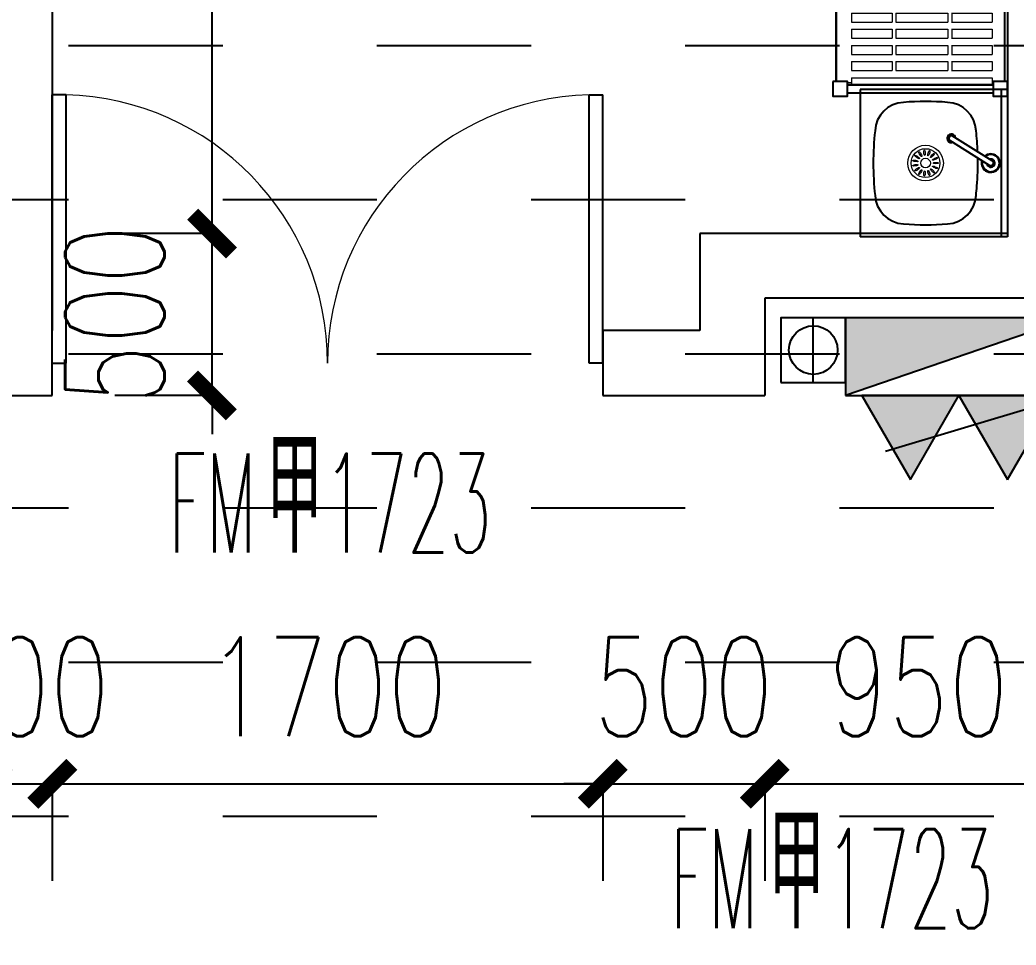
# Model space of a CAD drawing. Header units: millimetres. Extents: x 12325263 to 13848842, y -1463133 to 573208.
# Drawn here: x 12580947 to 12584023, y -833835 to -830977 of the extents above; entities that cross this region are included whole.
import ezdxf
from ezdxf.xclip import XClip

# ---------------------------------------------------------------- set-up
doc = ezdxf.new("R2010")
doc.units = ezdxf.units.MM
doc.header["$LTSCALE"] = 1000
doc.header["$XCLIPFRAME"] = 0
for name, color, linetype in [('#s-灭火器', 20, 'Continuous'), ('A-ANNO-DIMS', 83, 'Continuous'), ('A-WALL', 5, 'Continuous'), ('DOOR_FIRE', 1, 'Continuous'), ('DOOR_FIRE_TEXT', 7, 'Continuous'), ('EQUIP_消火栓', 7, 'Continuous'), ('fur202301', 252, 'Continuous'), ('VPIPE-消防高', 3, 'Continuous'), ('WALL', 5, 'Continuous'), ('WALL-SHATCH', 8, 'Continuous'), ('建筑-楼板开洞', 251, 'Continuous'), ('水条件', 1, 'Continuous')]:
    doc.layers.add(name, color=color, linetype=linetype)
doc.styles.add('_TCH_DIM_T3', font='SIMPLEX.shx', dxfattribs={"width": 0.705882, "bigfont": 'GBCBIG.shx'})
doc.styles.add('_TCH_WINDOW', font='SIMPLEX', dxfattribs={"width": 0.7, "height": 3.5, "bigfont": 'GBCBIG'})
doc.dimstyles.new('_TCH_ARCH&&120', dxfattribs={"dimtxt": 306, "dimasz": 120, "dimexe": 300, "dimexo": 360, "dimgap": 147, "dimtad": 1, "dimdec": 0, "dimzin": 0, "dimdsep": 46, "dimtxsty": '_TCH_DIM_T3', "dimblk": 'ARCHTICK', "dimcen": 0.09, "dimclrt": 7, "dimazin": 2, "dimtfac": 1, "dimtdec": 0, "dimtix": 1, "dimtmove": 2, "dimatfit": 3, "dimfxl": 1, "dimfxlon": 1, "dimtolj": 1, "dimtzin": 0, "dimarcsym": 0})

# ---------------------------------------------------------------- blocks, each defined once
blk = doc.blocks.new('adgshg13-A$C7F010FC0')
at = {"layer": 'WALL-SHATCH'}
h = blk.add_hatch(color=256, dxfattribs=at)
h.dxf.hatch_style = 1
h.paths.add_polyline_path([(-60384.2, -16880.9), (-763.2, 197.5), (12587.6, -13153.3), (12587.6, -157996), (-162964.9, -188820.4), (-171262.4, -180522.9), (-171262.4, -31310.9), (-150707.2, -10755.7), (-131860.1, -7980.9), (-99162.4, -7980.9), (-99162.4, -4980.9), (-76620.4, -4980.9), (-70107.7, -16880.9)], flags=16)
h.paths.add_polyline_path([(-60091.2, -16380.9), (-646.9, 646.9), (12987.6, -12987.6), (12987.6, -158331.9), (-163100.6, -189250.4), (-171662.4, -180688.6), (-171662.4, -31145.2), (-150777.9, -10260.7), (-131896.7, -7480.9), (-99562.4, -7480.9), (-99562.4, -4580.9), (-76365.6, -4580.9), (-69907.5, -16380.9)])
blk = doc.blocks.new('A$C4C7A72D3')
at = {"layer": 'WALL', "color": 1}
blk.add_blockref('adgshg13-A$C7F010FC0', (210433, 205503.6), dxfattribs=at)
blk = doc.blocks.new('管位')
at = {"layer": '水条件'}
blk.add_line((12573126, 675360.4), (12573126, 675160.4), dxfattribs=at)
blk.add_lwpolyline([(12573026, 675360.4), (12573226, 675360.4), (12573226, 675160.4), (12573026, 675160.4)], close=True, dxfattribs=at)
blk = doc.blocks.new('灭火器')
at = {"layer": '#s-灭火器', "ltscale": 1000}
for points in [[(292444.1, 59706.6), (292144.1, 59706.6), (292294.1, 59446.8)], [(292744.1, 59706.6), (292444.1, 59706.6), (292594.1, 59446.8)]]:
    blk.add_hatch(color=256, dxfattribs=at).paths.add_polyline_path(points)
for points in [[(292294.1, 59446.8), (292444.1, 59706.6), (292144.1, 59706.6)], [(292594.1, 59446.8), (292744.1, 59706.6), (292444.1, 59706.6)]]:
    blk.add_lwpolyline(points, close=True, dxfattribs=at)
blk = doc.blocks.new('$TWTSYS$00000508')
for p, q in [((-0.5, 0.5), (0.3236, 1.2241)), ((-0.5, 0.5), (-0.5, -0.5)), ((-0.5, -0.5), (0.5, 0.5)), ((0.5, 0.5), (-0.5, 0.5)), ((0.5, -0.5), (0.5, 0.5)), ((-0.5, -0.5), (0.5, -0.5))]:
    blk.add_line(p, q)
blk.add_solid([(0.5, -0.5), (0.5, 0.5), (-0.5, -0.5)])
blk = doc.blocks.new('消火栓')
at = {"layer": '#s-灭火器', "rotation": 180.0000000000001}
blk.add_blockref('灭火器', (12864422.1, 734931.8), dxfattribs=at)
at = {"layer": 'EQUIP_消火栓', "xscale": 700, "yscale": 240, "zscale": 700}
blk.add_blockref('$TWTSYS$00000508', (12571977.9, 675105.2), dxfattribs=at)
blk = doc.blocks.new('asdfasfasdfsdf')
at = {"layer": 'VPIPE-消防高'}
blk.add_circle((14800, 36640), 75, dxfattribs=at)
at = {"rotation": 180}
blk.add_blockref('消火栓', (12587227.9, 711725.2), dxfattribs=at)
at = {"layer": '水条件', "xscale": -1, "rotation": 180}
blk.add_blockref('管位', (-12558326, 711900.4), dxfattribs=at)
blk = doc.blocks.new('asdgag2019092010362923561')
for p, q in [((0, 0), (0, -455)), ((0, 0), (455, 0)), ((455, 0), (455, -455)), ((0, -20), (455, -20)), ((220.6, -47.7), (143.7, -170.8)), ((234.4, -56.3), (158, -178.4)), ((0, -455), (455, -455))]:
    blk.add_line(p, q)
at = {"lineweight": 0}
for radius in [55, 44.5, 15]:
    blk.add_circle((227.5, -253.5), radius, dxfattribs=at)
for centre, radius, start, end in [((227.5, -52), 28.5, 254.5053, 221.4947), ((227.5, -52), 26.5, 255.7812, 220.2188), ((227.5, -52), 12.6, 278.0048, 197.9952), ((227.5, -52), 8.1, 328.2445, 148.2445), ((227.5, -1010.4), 918.4, 85.5623, 90.9693), ((132.4, -189.8), 92.5, 92.9207, 177.5104), ((227.5, -1010.4), 918.4, 92.1814, 96.2504), ((227.5, -1010.4), 918.4, 83.7496, 85.5623), ((322.6, -189.8), 92.5, 2.4896, 87.0793), ((151.1, -174.1), 12.9, 97.112, 19.5839), ((151.4, -173.7), 8.18, 158.7425, 324.4916), ((814.1, -253.5), 777.1, 174.9949, 185.0051), ((-359.1, -253.5), 777.1, 354.9949, 5.0051), ((132.4, -317.2), 92.5, 182.4896, 267.0793), ((322.6, -317.2), 92.5, 272.9207, 357.5104), ((227.5, 503.4), 918.4, 263.7496, 276.2504)]:
    blk.add_arc(centre, radius, start, end)
for centre, major_axis in [((227.5, -221.5), (0, 8.47)), ((197, -243.6), (-8.05, 2.62)), ((203.7, -232.1), (-6.29, 5.67)), ((214.5, -224.2), (-3.44, 7.73)), ((240.5, -224.2), (3.44, 7.73)), ((251.3, -232.1), (6.29, 5.67)), ((258, -243.6), (8.05, 2.62)), ((195.6, -256.8), (-8.42, -0.89)), ((199.8, -269.5), (-7.33, -4.23)), ((208.7, -279.4), (-4.98, -6.85)), ((220.8, -284.8), (-1.76, -8.28)), ((234.2, -284.8), (1.76, -8.28)), ((246.3, -279.4), (4.98, -6.85)), ((255.2, -269.5), (7.33, -4.23)), ((259.4, -256.8), (8.42, -0.89))]:
    blk.add_ellipse(centre, major_axis=major_axis, ratio=0.257052, dxfattribs=at)
blk = doc.blocks.new('*U1649')
at = {"layer": 'fur202301', "lineweight": 0}
h = blk.add_hatch(dxfattribs=at)
h.set_pattern_fill('CAMBRO层板', color=256, pattern_type=2)
h.set_pattern_definition([(0, (-4944.2, -2045), (0, 520), [28, -322]), (0, (-4944.2, -1920), (0, 520), [28, -322]), (90, (-4944.18, -2045.03), (-350, 2e-14), [125, -395]), (90, (-4916.18, -2045.03), (-350, 2e-14), [125, -395]), (0, (-4944.2, -1748), (0, 520), [28, -322]), (0, (-4944.2, -1908), (0, 520), [28, -322]), (90, (-4944.18, -1908.03), (-350, 2e-14), [160, -360]), (90, (-4916.18, -1908.03), (-350, 2e-14), [160, -360]), (0, (-4944.2, -1611), (0, 520), [28, -322]), (0, (-4944.2, -1736), (0, 520), [28, -322]), (90, (-4944.18, -1736.03), (-350, 2e-14), [125, -395]), (90, (-4916.18, -1736.03), (-350, 2e-14), [125, -395]), (0, (-4894.2, -2045), (0, 520), [28, -322]), (0, (-4894.2, -1920), (0, 520), [28, -322]), (90, (-4894.18, -2045.03), (-350, 2e-14), [125, -395]), (90, (-4866.18, -2045.03), (-350, 2e-14), [125, -395]), (0, (-4894.2, -1748), (0, 520), [28, -322]), (0, (-4894.2, -1908), (0, 520), [28, -322]), (90, (-4894.18, -1908.03), (-350, 2e-14), [160, -360]), (90, (-4866.18, -1908.03), (-350, 2e-14), [160, -360]), (0, (-4894.2, -1611), (0, 520), [28, -322]), (0, (-4894.2, -1736), (0, 520), [28, -322]), (90, (-4894.18, -1736.03), (-350, 2e-14), [125, -395]), (90, (-4866.18, -1736.03), (-350, 2e-14), [125, -395]), (0, (-4844.2, -2045), (0, 520), [28, -322]), (0, (-4844.2, -1920), (0, 520), [28, -322]), (90, (-4844.18, -2045.03), (-350, 2e-14), [125, -395]), (90, (-4816.18, -2045.03), (-350, 2e-14), [125, -395]), (0, (-4844.2, -1748), (0, 520), [28, -322]), (0, (-4844.2, -1908), (0, 520), [28, -322]), (90, (-4844.18, -1908.03), (-350, 2e-14), [160, -360]), (90, (-4816.18, -1908.03), (-350, 2e-14), [160, -360]), (0, (-4844.2, -1611), (0, 520), [28, -322]), (0, (-4844.2, -1736), (0, 520), [28, -322]), (90, (-4844.18, -1736.03), (-350, 2e-14), [125, -395]), (90, (-4816.18, -1736.03), (-350, 2e-14), [125, -395]), (0, (-4794.2, -2045), (0, 520), [28, -322]), (0, (-4794.2, -1920), (0, 520), [28, -322]), (90, (-4794.18, -2045.03), (-350, 2e-14), [125, -395]), (90, (-4766.18, -2045.03), (-350, 2e-14), [125, -395]), (0, (-4794.2, -1748), (0, 520), [28, -322]), (0, (-4794.2, -1908), (0, 520), [28, -322]), (90, (-4794.18, -1908.03), (-350, 2e-14), [160, -360]), (90, (-4766.18, -1908.03), (-350, 2e-14), [160, -360]), (0, (-4794.2, -1611), (0, 520), [28, -322]), (0, (-4794.2, -1736), (0, 520), [28, -322]), (90, (-4794.18, -1736.03), (-350, 2e-14), [125, -395]), (90, (-4766.18, -1736.03), (-350, 2e-14), [125, -395]), (0, (-4744.2, -2045), (0, 520), [28, -322]), (0, (-4744.2, -1920), (0, 520), [28, -322]), (90, (-4744.18, -2045.03), (-350, 2e-14), [125, -395]), (90, (-4716.18, -2045.03), (-350, 2e-14), [125, -395]), (0, (-4744.2, -1748), (0, 520), [28, -322]), (0, (-4744.2, -1908), (0, 520), [28, -322]), (90, (-4744.18, -1908.03), (-350, 2e-14), [160, -360]), (90, (-4716.18, -1908.03), (-350, 2e-14), [160, -360]), (0, (-4744.2, -1611), (0, 520), [28, -322]), (0, (-4744.2, -1736), (0, 520), [28, -322]), (90, (-4744.18, -1736.03), (-350, 2e-14), [125, -395]), (90, (-4716.18, -1736.03), (-350, 2e-14), [125, -395]), (0, (-4694.2, -2045), (0, 520), [28, -322]), (0, (-4694.2, -1920), (0, 520), [28, -322]), (90, (-4694.18, -2045.03), (-350, 2e-14), [125, -395]), (90, (-4666.18, -2045.03), (-350, 2e-14), [125, -395]), (0, (-4694.2, -1748), (0, 520), [28, -322]), (0, (-4694.2, -1908), (0, 520), [28, -322]), (90, (-4694.18, -1908.03), (-350, 2e-14), [160, -360]), (90, (-4666.18, -1908.03), (-350, 2e-14), [160, -360]), (0, (-4694.2, -1611), (0, 520), [28, -322]), (0, (-4694.2, -1736), (0, 520), [28, -322]), (90, (-4694.18, -1736.03), (-350, 2e-14), [125, -395]), (90, (-4666.18, -1736.03), (-350, 2e-14), [125, -395]), (0, (-4644.2, -2045), (0, 520), [28, -322]), (0, (-4644.2, -1611), (0, 520), [28, -322]), (90, (-4644.18, -2045.03), (-350, 2e-14), [434, -86]), (90, (-4616.18, -2045.03), (-350, 2e-14), [434, -86]), (90, (-4629.5, -1610.93), (-350, 2e-14), [43.033, -476.967]), (90, (-4629.5, -2087.9), (-350, 2e-14), [42.776, -477.224])])
h.paths.add_polyline_path([(35, -45), (45, -45), (45, -10), (1480, -10), (1480, -45), (1490, -45), (1490, -495), (1480, -495), (1480, -530), (45, -530), (45, -495), (35, -495)])
for points in [[(0, -45), (45, -45), (45, 0), (0, 0)], [(1480, -45), (1525, -45), (1525, 0), (1480, 0)], [(35, -45), (45, -45), (45, -10), (1480, -10), (1480, -45), (1490, -45), (1490, -495), (1480, -495), (1480, -530), (45, -530), (45, -495), (35, -495)], [(0, -540), (45, -540), (45, -495), (0, -495)], [(1480, -540), (1525, -540), (1525, -495), (1480, -495)]]:
    blk.add_lwpolyline(points, close=True)
for points in [[(45, -10), (1480, -10)], [(10, -495), (10, -45)], [(35, -495), (35, -45)], [(1490, -495), (1490, -45)], [(1515, -495), (1515, -45)], [(45, -530), (1480, -530)]]:
    blk.add_lwpolyline(points)
blk = doc.blocks.new('sdfgsdffhg')
at = {"layer": 'fur202301', "rotation": 270}
for name, p in [('*U1649', (2913.2, 44369.7, 0)), ('asdgag2019092010362923561', (2913.2, 42865.1))]:
    blk.add_blockref(name, p, dxfattribs=at)
blk = doc.blocks.new('_ArchTick')
at = {"color": 0, "linetype": 'ByBlock', "const_width": 0.4}
blk.add_lwpolyline([(-0.5, -0.5), (0.5, 0.5)], dxfattribs=at)
blk = doc.blocks.new('*D4276')
at = {"layer": 'A-ANNO-DIMS', "color": 0, "lineweight": -2, "transparency": 16777216}
for p, q in [((12581540, -831636.8), (12581540, -831516.8)), ((12581541, -831636.8), (12581240, -831636.8)), ((12581540, -832136.8), (12581540, -831636.8)), ((12581541, -832136.8), (12581240, -832136.8)), ((12581540, -832136.8), (12581540, -832256.8))]:
    blk.add_line(p, q, dxfattribs=at)
at = {"layer": 'Defpoints', "color": 0, "transparency": 16777216}
for p in [(12581540, -831636.8), (12582946.8, -831636.8), (12582946.8, -832136.8)]:
    blk.add_point(p, dxfattribs=at)
at = {"layer": 'A-ANNO-DIMS', "color": 0, "lineweight": -2, "transparency": 16777216, "xscale": 120, "yscale": 120, "zscale": 120}
for p, rotation in [((12581540, -831636.8), 270), ((12581540, -832136.8), 90)]:
    blk.add_blockref('_ArchTick', p, dxfattribs=dict(at, rotation=rotation))
at = {"layer": 'A-ANNO-DIMS', "color": 7, "transparency": 16777216, "insert": (12581240, -831886.8), "char_height": 306, "attachment_point": 5, "rotation": 90, "style": '_TCH_DIM_T3'}
blk.add_mtext('\\A1;500', dxfattribs=at)
blk = doc.blocks.new('*D4277')
at = {"layer": 'A-ANNO-DIMS', "color": 0, "lineweight": -2, "transparency": 16777216}
for p, q in [((12581541, -829286.8), (12581240, -829286.8)), ((12581540, -831636.8), (12581540, -829286.8)), ((12581541, -831636.8), (12581240, -831636.8))]:
    blk.add_line(p, q, dxfattribs=at)
at = {"layer": 'Defpoints', "color": 0, "transparency": 16777216}
for p in [(12581540, -829286.8), (12582946.8, -829286.8), (12582946.8, -831636.8)]:
    blk.add_point(p, dxfattribs=at)
at = {"layer": 'A-ANNO-DIMS', "color": 0, "lineweight": -2, "transparency": 16777216, "xscale": 120, "yscale": 120, "zscale": 120}
for p, rotation in [((12581540, -829286.8), 90), ((12581540, -831636.8), 270)]:
    blk.add_blockref('_ArchTick', p, dxfattribs=dict(at, rotation=rotation))
at = {"layer": 'A-ANNO-DIMS', "color": 7, "transparency": 16777216, "insert": (12581240, -830461.8), "char_height": 306, "attachment_point": 5, "rotation": 90, "style": '_TCH_DIM_T3'}
blk.add_mtext('\\A1;2350', dxfattribs=at)
blk = doc.blocks.new('*D4290')
at = {"layer": 'A-ANNO-DIMS', "color": 0, "lineweight": -2, "transparency": 16777216}
for p, q in [((12583246.8, -833335.8), (12583246.8, -833636.8)), ((12583246.8, -833336.8), (12584196.8, -833336.8)), ((12584196.8, -833335.8), (12584196.8, -833636.8))]:
    blk.add_line(p, q, dxfattribs=at)
at = {"layer": 'Defpoints', "color": 0, "transparency": 16777216}
for p in [(12583246.8, -832136.8), (12584196.8, -832136.8), (12584196.8, -833336.8)]:
    blk.add_point(p, dxfattribs=at)
at = {"layer": 'A-ANNO-DIMS', "color": 0, "lineweight": -2, "transparency": 16777216, "xscale": 120, "yscale": 120, "zscale": 120, "rotation": 180}
blk.add_blockref('_ArchTick', (12583246.8, -833336.8), dxfattribs=at)
at = {"layer": 'A-ANNO-DIMS', "color": 0, "lineweight": -2, "transparency": 16777216, "xscale": 120, "yscale": 120, "zscale": 120}
blk.add_blockref('_ArchTick', (12584196.8, -833336.8), dxfattribs=at)
at = {"layer": 'A-ANNO-DIMS', "color": 7, "transparency": 16777216, "insert": (12583721.8, -833036.8), "char_height": 306, "attachment_point": 5, "style": '_TCH_DIM_T3'}
blk.add_mtext('\\A1;950', dxfattribs=at)
blk = doc.blocks.new('*D4291')
at = {"layer": 'A-ANNO-DIMS', "color": 0, "lineweight": -2, "transparency": 16777216}
for p, q in [((12582746.8, -833336.8), (12582626.8, -833336.8)), ((12582746.8, -833335.8), (12582746.8, -833636.8)), ((12582746.8, -833336.8), (12583246.8, -833336.8)), ((12583246.8, -833335.8), (12583246.8, -833636.8)), ((12583246.8, -833336.8), (12583366.8, -833336.8))]:
    blk.add_line(p, q, dxfattribs=at)
at = {"layer": 'Defpoints', "color": 0, "transparency": 16777216}
for p in [(12582746.8, -832136.8), (12583246.8, -832136.8), (12583246.8, -833336.8)]:
    blk.add_point(p, dxfattribs=at)
at = {"layer": 'A-ANNO-DIMS', "color": 0, "lineweight": -2, "transparency": 16777216, "xscale": 120, "yscale": 120, "zscale": 120}
blk.add_blockref('_ArchTick', (12582746.8, -833336.8), dxfattribs=at)
at = {"layer": 'A-ANNO-DIMS', "color": 0, "lineweight": -2, "transparency": 16777216, "xscale": 120, "yscale": 120, "zscale": 120, "rotation": 180}
blk.add_blockref('_ArchTick', (12583246.8, -833336.8), dxfattribs=at)
at = {"layer": 'A-ANNO-DIMS', "color": 7, "transparency": 16777216, "insert": (12582996.8, -833036.8), "char_height": 306, "attachment_point": 5, "style": '_TCH_DIM_T3'}
blk.add_mtext('\\A1;500', dxfattribs=at)
blk = doc.blocks.new('*D4292')
at = {"layer": 'A-ANNO-DIMS', "color": 0, "lineweight": -2, "transparency": 16777216}
for p, q in [((12581046.8, -833335.8), (12581046.8, -833636.8)), ((12581046.8, -833336.8), (12582746.8, -833336.8)), ((12582746.8, -833335.8), (12582746.8, -833636.8))]:
    blk.add_line(p, q, dxfattribs=at)
at = {"layer": 'Defpoints', "color": 0, "transparency": 16777216}
for p in [(12581046.8, -832136.8), (12582746.8, -832136.8), (12582746.8, -833336.8)]:
    blk.add_point(p, dxfattribs=at)
at = {"layer": 'A-ANNO-DIMS', "color": 0, "lineweight": -2, "transparency": 16777216, "xscale": 120, "yscale": 120, "zscale": 120, "rotation": 180}
blk.add_blockref('_ArchTick', (12581046.8, -833336.8), dxfattribs=at)
at = {"layer": 'A-ANNO-DIMS', "color": 0, "lineweight": -2, "transparency": 16777216, "xscale": 120, "yscale": 120, "zscale": 120}
blk.add_blockref('_ArchTick', (12582746.8, -833336.8), dxfattribs=at)
at = {"layer": 'A-ANNO-DIMS', "color": 7, "transparency": 16777216, "insert": (12581896.8, -833036.8), "char_height": 306, "attachment_point": 5, "style": '_TCH_DIM_T3'}
blk.add_mtext('\\A1;1700', dxfattribs=at)
blk = doc.blocks.new('*D4293')
at = {"layer": 'A-ANNO-DIMS', "color": 0, "lineweight": -2, "transparency": 16777216}
for p, q in [((12580846.8, -833336.8), (12580726.8, -833336.8)), ((12580846.8, -833335.8), (12580846.8, -833636.8)), ((12580846.8, -833336.8), (12581046.8, -833336.8)), ((12581046.8, -833335.8), (12581046.8, -833636.8)), ((12581046.8, -833336.8), (12581166.8, -833336.8))]:
    blk.add_line(p, q, dxfattribs=at)
at = {"layer": 'Defpoints', "color": 0, "transparency": 16777216}
for p in [(12580846.8, -832136.8), (12581046.8, -832136.8), (12581046.8, -833336.8)]:
    blk.add_point(p, dxfattribs=at)
at = {"layer": 'A-ANNO-DIMS', "color": 0, "lineweight": -2, "transparency": 16777216, "xscale": 120, "yscale": 120, "zscale": 120}
blk.add_blockref('_ArchTick', (12580846.8, -833336.8), dxfattribs=at)
at = {"layer": 'A-ANNO-DIMS', "color": 0, "lineweight": -2, "transparency": 16777216, "xscale": 120, "yscale": 120, "zscale": 120, "rotation": 180}
blk.add_blockref('_ArchTick', (12581046.8, -833336.8), dxfattribs=at)
at = {"layer": 'A-ANNO-DIMS', "color": 7, "transparency": 16777216, "insert": (12580946.8, -833036.8), "char_height": 306, "attachment_point": 5, "style": '_TCH_DIM_T3'}
blk.add_mtext('\\A1;200', dxfattribs=at)
blk = doc.blocks.new('$DorLib2D$00000002')
for p, q in [((-0.5, 0), (-0.5, 0.4875)), ((-0.475, 0.4875), (-0.5, 0.4875)), ((-0.475, 0), (-0.475, 0.4875)), ((0.475, 0), (0.475, 0.4875)), ((0.475, 0.4875), (0.5, 0.4875)), ((0.5, 0), (0.5, 0.4875)), ((-0.5, 0), (-0.475, 0)), ((0.5, 0), (0.475, 0))]:
    blk.add_line(p, q)
at = {"lineweight": 13}
for centre, start, end in [((-0.4875, 0), 0, 88.5307), ((0.4875, 0), 91.4693, 180)]:
    blk.add_arc(centre, 0.4875, start, end, dxfattribs=at)

msp = doc.modelspace()

# ---------------------------------------------------------------- block references
ref = msp.add_blockref('A$C4C7A72D3', (12385714.9, -906209.5), dxfattribs=dict(rotation=350.041249254255))
XClip(ref).set_block_clipping_path([(223442.8584877662, 85923.1187333744), (220542.7961432356, 85923.1422391906), (220542.8579492103, 89292.823275506), (211526.9150355905, 89292.8101311298), (210631.4331447985, 94392.8080583527), (206113.3685902953, 94392.8025418455), (206001.4315187763, 95030.3127344656), (204376.2826588508, 94744.9613686837), (203364.4570056833, 100506.9030052917), (197947.3947122637, 99555.7482674252), (192482.3428474721, 130679.4765393781), (190118.7804593667, 130264.4504016289), (191623.4071957469, 121695.6427078634), (177046.6486519482, 119136.2011700841), (175707.6223907359, 126760.8483765714), (173902.988371335, 128026.4039125028), (169528.3854461554, 127258.2903269802), (169070.0967394859, 129868.3614864857), (163308.2517458182, 128856.6693391807), (163766.52659606, 126246.6171700556), (159679.1795131005, 125528.9180921423), (170669.6888374612, 62935.797914044), (167222.1989369914, 62330.4650948944), (167939.7759490944, 58243.6808593175), (171386.9528796654, 58848.2912487988), (172857.0656793863, 50477.0032648193), (165962.5026008021, 49266.4230898353), (168037.7813034765, 37447.1796448426), (140649.9584970828, 32638.2390106404), (115387.9799239188, 28202.5781787895), (95598.7254695911, 140907.4332163476), (226939.476109907, 163968.8668500402), (240128.6952811591, 88852.8973128139)])

# ---------------------------------------------------------------- next in the draw order: hatches: boundary and pattern name
at = {"layer": '建筑-楼板开洞'}
h = msp.add_hatch(dxfattribs=at)
h.set_pattern_fill('DASH', color=256, scale=500)
h.set_pattern_definition([(0, (0, 0), (476.25, 476.25), [476.25, -476.25])])
h.paths.add_polyline_path([(12597696.7, -842386.8), (12590696.8, -842386.9), (12590697.1, -843986.8), (12595796.8, -843986.9), (12595797.1, -849736.9), (12588796.8, -849736.8), (12588796.8, -851936.8), (12564896.8, -851936.8), (12564896.8, -816186.8), (12568846.8, -816186.8), (12568846.8, -816040), (12568846.8, -807536.8), (12574696.8, -807536.8), (12574696.8, -810386.8), (12575896.8, -810386.8), (12579055.2, -810386.8), (12580496.9, -811828.2), (12580696.9, -819086.9), (12595696.9, -819086.7), (12595696.9, -812786.8), (12597696.7, -812786.8)])

# ---------------------------------------------------------------- next in the draw order: block references
msp.add_blockref('asdfasfasdfsdf', (12568596.8, -868636.8))

# ---------------------------------------------------------------- next in the draw order: block references
msp.add_blockref('sdfgsdffhg', (12581083.9, -874056.8, 0))

# ---------------------------------------------------------------- next in the draw order: linework, layer by layer
at = {"layer": 'A-WALL'}
for p, q in [((12583996.8, -829186.8), (12583996.8, -831636.8)), ((12581046.8, -830936.8), (12581046.8, -831936.8)), ((12583046.8, -831636.8), (12583046.8, -831936.8)), ((12583996.8, -831636.8), (12583046.8, -831636.8)), ((12583246.8, -831836.8), (12583246.8, -832136.8)), ((12584096.8, -831836.8), (12583246.8, -831836.8)), ((12581046.8, -832136.8), (12581046.8, -831936.8)), ((12583046.8, -831936.8), (12582746.8, -831936.8)), ((12582746.8, -831936.8), (12582746.8, -832136.8)), ((12580846.8, -832136.8), (12581046.8, -832136.8)), ((12582746.8, -832136.8), (12583246.8, -832136.8))]:
    msp.add_line(p, q, dxfattribs=at)

# ---------------------------------------------------------------- next in the draw order: block references
at = {"layer": 'DOOR_FIRE', "xscale": -1700, "yscale": -1700, "zscale": 200, "rotation": 179.9999999994633}
msp.add_blockref('$DorLib2D$00000002', (12581896.8, -832036.8), dxfattribs=at)

# ---------------------------------------------------------------- next in the draw order: texts
at = {"layer": 'DOOR_FIRE_TEXT', "style": '_TCH_WINDOW'}
for s, height, width, p in [('甲', 347.2, 0.7, (12581707.5, -832622.7)), ('FM', 306, 0.494118, (12581405.1, -832622.7)), ('1723', 306, 0.494118, (12581884.5, -832622.7)), ('甲', 347.2, 0.7, (12583257.5, -833782.8)), ('FM', 306, 0.494118, (12582955.1, -833782.8)), ('1723', 306, 0.494118, (12583434.5, -833782.8))]:
    msp.add_text(s, height=height, rotation=360, dxfattribs=dict(at, width=width)).set_placement(p)

# ---------------------------------------------------------------- next in the draw order: dimensions: what is measured, and where the dimension line sits
at = {"layer": 'A-ANNO-DIMS'}
for p1, p2, distance, picture, middle in [((12582946.8, -831636.8), (12582946.8, -829286.8), 1406.8, '*D4277', (12581240, -830461.8)), ((12582946.8, -832136.8), (12582946.8, -831636.8), 1406.8, '*D4276', (12581240, -831886.8)), ((12580846.8, -832136.8), (12581046.8, -832136.8), -1200, '*D4293', (12580946.8, -833036.8)), ((12581046.8, -832136.8), (12582746.8, -832136.8), -1200, '*D4292', (12581896.8, -833036.8)), ((12582746.8, -832136.8), (12583246.8, -832136.8), -1200, '*D4291', (12582996.8, -833036.8)), ((12583246.8, -832136.8), (12584196.8, -832136.8), -1200, '*D4290', (12583721.8, -833036.8))]:
    dim = msp.add_aligned_dim(p1=p1, p2=p2, distance=distance, dimstyle='_TCH_ARCH&&120', dxfattribs=at)
    dim.commit()
    dim.dimension.update_dxf_attribs({"geometry": picture, "text_midpoint": middle})

doc.saveas('drawing.dxf')
